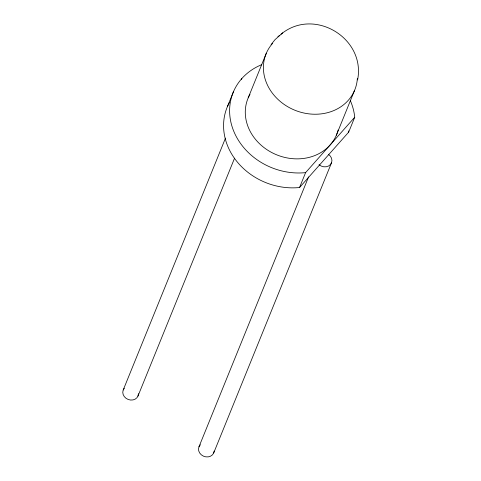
<?xml version="1.0" encoding="UTF-8"?>
<svg xmlns="http://www.w3.org/2000/svg" width="481" height="481" viewBox="0 0 481 481"><rect width="100%" height="100%" fill="white"/><g stroke="black" fill="none" stroke-linecap="round" stroke-linejoin="round"><path stroke-width="0.72" d="M357.605 79.918C365.879 38.131 313.955 6.92 281.084 34.169M227.489 106.451L233.525 91.576M241.42 79.527L241.799 78.595M123.232 389.953L225.481 138.137M248.22 97.811L266.342 53.187M137.957 396.097L234.56 158.195M229.521 102.297A63.835 55.171 22.1 0 0 237.223 161.905A63.835 55.171 22.1 0 0 299.555 187.506L305.591 172.631L354.725 117.256A63.835 55.171 22.1 0 0 350.312 100.553M198.972 446.819L308.562 176.918M336.363 135.203L354.485 90.578M213.696 452.964L331.481 162.891M299.555 187.506L348.689 132.131L354.725 117.256M271.08 44.595L275.036 39.64L282.702 32.858M277.898 36.754L279.593 35.378M138.432 393.68A7.979 6.896 22.1 0 1 128.18 399.483A7.979 6.896 22.1 0 1 124.284 388.287M328.301 154.263A7.979 6.896 22.1 0 1 330.429 164.556A7.979 6.896 22.1 0 1 319.041 164.7M214.153 451.052A7.979 6.896 22.1 0 1 203.397 456.132A7.979 6.896 22.1 0 1 200.367 444.793M357.353 78.499A47.878 41.378 22.1 0 1 294.528 110.089A47.878 41.378 22.1 0 1 272.541 43.446M338.131 130.056A47.878 41.378 22.1 0 1 276.719 154.846A47.878 41.378 22.1 0 1 249.988 94.264M305.591 172.631A63.835 55.171 22.1 0 1 233.664 131.024A63.835 55.171 22.1 0 1 261.718 64.658M348.551 130.868A63.835 55.171 22.1 0 1 348.689 132.131"/></g></svg>
